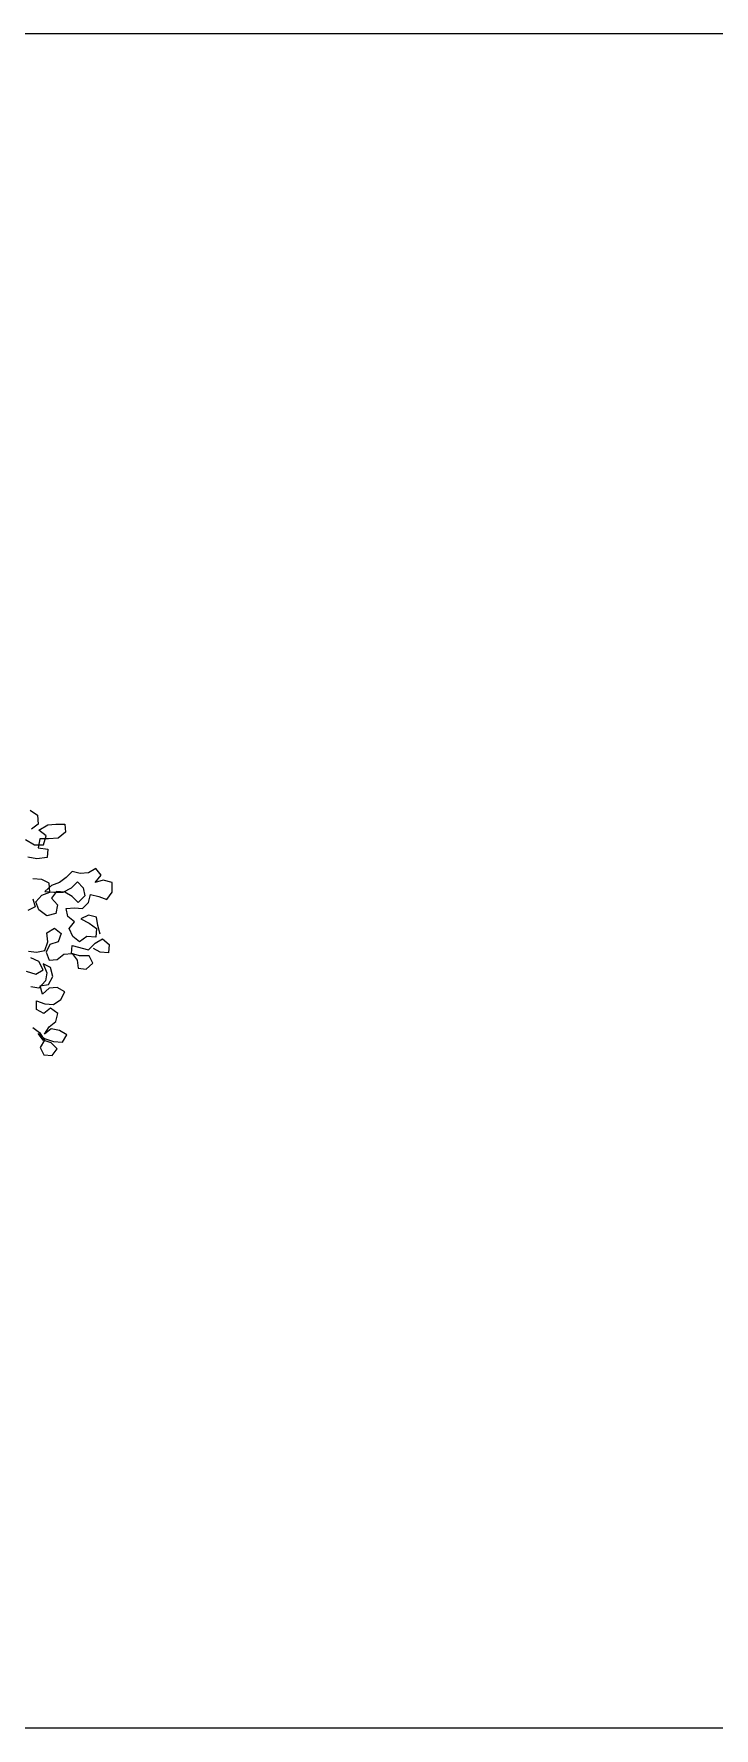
# Model space of a CAD drawing. Header units: millimetres. Extents: x 684983 to 685377, y 990360 to 990509.
# Drawn here: x 685296.697 to 685297.402, y 990363.797 to 990365.553 of the extents above; entities that cross this region are included whole.
import ezdxf

# ---------------------------------------------------------------- set-up
doc = ezdxf.new("R2010")
doc.units = ezdxf.units.MM
doc.layers.add('JACK  FRUIT TREE', color=7, linetype='Continuous')
doc.layers.add('TITLE', color=6, linetype='Continuous')

# ---------------------------------------------------------------- blocks, each defined once
blk = doc.blocks.new('JT')
at = {"color": 3}
for p, q in [((0.6919, 1.1606, 157.7266), (0.7039, 1.1522, 157.7266)), ((0.7039, 1.1522, 157.7266), (0.7051, 1.1379, 157.7266)), ((0.7051, 1.1379, 157.7266), (0.6943, 1.1295, 157.7266)), ((0.7063, 1.1283, 157.7266), (0.7206, 1.1367, 157.7266)), ((0.7182, 1.1187, 157.7266), (0.7063, 1.1283, 157.7266)), ((0.7206, 1.1367, 157.7266), (0.7338, 1.1379, 157.7266)), ((0.7338, 1.1379, 157.7266), (0.7482, 1.1379, 157.7266)), ((0.7493, 1.1247, 157.7266), (0.7374, 1.1151, 157.7266)), ((0.7482, 1.1379, 157.7266), (0.7493, 1.1247, 157.7266)), ((0.6847, 1.1128, 157.7266), (0.6991, 1.1044, 157.7266)), ((0.6991, 1.1044, 157.7266), (0.7134, 1.1044, 157.7266)), ((0.7075, 1.114, 157.7266), (0.705, 1.0996, 157.7266)), ((0.705, 1.0996, 157.7266), (0.7206, 1.0972, 157.7266)), ((0.7218, 1.1139, 157.7266), (0.7075, 1.114, 157.7266)), ((0.7134, 1.1044, 157.7266), (0.7182, 1.1187, 157.7266)), ((0.7206, 1.0972, 157.7266), (0.7194, 1.084, 157.7266)), ((0.7374, 1.1151, 157.7266), (0.7218, 1.1139, 157.7266)), ((0.7026, 1.0817, 157.7266), (0.6883, 1.0841, 157.7266)), ((0.7194, 1.084, 157.7266), (0.7026, 1.0817, 157.7266)), ((0.711, 1.0482, 157.7266), (0.6966, 1.0494, 157.7266)), ((0.7229, 1.0422, 157.7266), (0.711, 1.0482, 157.7266)), ((0.7241, 1.0278, 157.7266), (0.7229, 1.0422, 157.7266)), ((0.7397, 1.0433, 157.7266), (0.7265, 1.0386, 157.7266)), ((0.7505, 1.0517, 157.7266), (0.7397, 1.0433, 157.7266)), ((0.76, 1.0613, 157.7266), (0.7505, 1.0517, 157.7266)), ((0.7588, 1.0349, 157.7266), (0.7684, 1.0445, 157.7266)), ((0.7732, 1.0577, 157.7266), (0.76, 1.0613, 157.7266)), ((0.7684, 1.0445, 157.7266), (0.778, 1.0349, 157.7266)), ((0.7864, 1.0589, 157.7266), (0.7732, 1.0577, 157.7266)), ((0.7983, 1.066, 157.7266), (0.7864, 1.0589, 157.7266)), ((0.7971, 1.0433, 157.7266), (0.8067, 1.0552, 157.7266)), ((0.8103, 1.0469, 157.7266), (0.7971, 1.0433, 157.7266)), ((0.8067, 1.0552, 157.7266), (0.7983, 1.066, 157.7266)), ((0.8246, 1.0433, 157.7266), (0.8103, 1.0469, 157.7266)), ((0.8246, 1.0277, 157.7266), (0.8246, 1.0433, 157.7266)), ((0.6966, 1.0171, 157.7266), (0.7002, 1.0039, 157.7266)), ((0.7014, 1.0123, 157.7266), (0.711, 1.023, 157.7266)), ((0.711, 1.023, 157.7266), (0.7241, 1.0278, 157.7266)), ((0.7265, 1.0386, 157.7266), (0.7157, 1.029, 157.7266)), ((0.7157, 1.029, 157.7266), (0.7301, 1.0278, 157.7266)), ((0.7349, 1.029, 157.7266), (0.7265, 1.0182, 157.7266)), ((0.7265, 1.0182, 157.7266), (0.7361, 1.0074, 157.7266)), ((0.7301, 1.0278, 157.7266), (0.7457, 1.0278, 157.7266)), ((0.7481, 1.0278, 157.7266), (0.7349, 1.029, 157.7266)), ((0.7457, 1.0278, 157.7266), (0.7588, 1.0349, 157.7266)), ((0.76, 1.0206, 157.7266), (0.7481, 1.0278, 157.7266)), ((0.7696, 1.011, 157.7266), (0.76, 1.0206, 157.7266)), ((0.7803, 1.0218, 157.7266), (0.7696, 1.011, 157.7266)), ((0.778, 1.0349, 157.7266), (0.7803, 1.0218, 157.7266)), ((0.7863, 1.011, 157.7266), (0.7899, 1.0241, 157.7266)), ((0.7899, 1.0241, 157.7266), (0.8031, 1.0205, 157.7266)), ((0.8031, 1.0205, 157.7266), (0.8162, 1.0158, 157.7266)), ((0.8162, 1.0158, 157.7266), (0.8246, 1.0277, 157.7266)), ((0.7002, 1.0039, 157.7266), (0.6882, 0.9979, 157.7266)), ((0.7061, 0.9991, 157.7266), (0.7014, 1.0123, 157.7266)), ((0.7193, 0.9895, 157.7266), (0.7061, 0.9991, 157.7266)), ((0.7337, 0.9931, 157.7266), (0.7193, 0.9895, 157.7266)), ((0.7361, 1.0074, 157.7266), (0.7337, 0.9931, 157.7266)), ((0.7504, 1.0015, 157.7266), (0.7636, 1.0026, 157.7266)), ((0.7528, 0.9883, 157.7266), (0.7504, 1.0015, 157.7266)), ((0.7636, 0.9799, 157.7266), (0.7528, 0.9883, 157.7266)), ((0.7636, 1.0026, 157.7266), (0.7767, 1.0014, 157.7266)), ((0.7863, 0.9907, 157.7266), (0.7743, 0.9847, 157.7266)), ((0.7767, 1.0014, 157.7266), (0.7863, 1.011, 157.7266)), ((0.7995, 0.9871, 157.7266), (0.7863, 0.9907, 157.7266)), ((0.8018, 0.9739, 157.7266), (0.7995, 0.9871, 157.7266)), ((0.7193, 0.962, 157.7266), (0.7312, 0.9692, 157.7266)), ((0.7205, 0.9476, 157.7266), (0.7193, 0.962, 157.7266)), ((0.7312, 0.9692, 157.7266), (0.742, 0.9608, 157.7266)), ((0.742, 0.9608, 157.7266), (0.7372, 0.9476, 157.7266)), ((0.7552, 0.9691, 157.7266), (0.7636, 0.9799, 157.7266)), ((0.7611, 0.956, 157.7266), (0.7552, 0.9691, 157.7266)), ((0.7743, 0.9847, 157.7266), (0.7875, 0.9775, 157.7266)), ((0.7875, 0.9775, 157.7266), (0.7994, 0.9691, 157.7266)), ((0.7994, 0.9691, 157.7266), (0.7982, 0.9547, 157.7266)), ((0.8054, 0.9595, 157.7266), (0.8018, 0.9739, 157.7266)), ((0.6893, 0.9321, 157.7266), (0.7025, 0.9309, 157.7266)), ((0.7025, 0.9309, 157.7266), (0.7157, 0.9333, 157.7266)), ((0.7157, 0.9333, 157.7266), (0.7205, 0.9476, 157.7266)), ((0.724, 0.9429, 157.7266), (0.7181, 0.9309, 157.7266)), ((0.7372, 0.9476, 157.7266), (0.724, 0.9429, 157.7266)), ((0.7587, 0.9285, 157.7266), (0.7599, 0.9416, 157.7266)), ((0.7599, 0.9416, 157.7266), (0.7863, 0.9344, 157.7266)), ((0.7719, 0.9476, 157.7266), (0.7611, 0.956, 157.7266)), ((0.7839, 0.956, 157.7266), (0.7719, 0.9476, 157.7266)), ((0.7982, 0.9547, 157.7266), (0.7839, 0.956, 157.7266)), ((0.7863, 0.9344, 157.7266), (0.797, 0.9452, 157.7266)), ((0.8054, 0.9308, 157.7266), (0.7946, 0.9368, 157.7266)), ((0.797, 0.9452, 157.7266), (0.809, 0.9523, 157.7266)), ((0.809, 0.9523, 157.7266), (0.8198, 0.9428, 157.7266)), ((0.8198, 0.9428, 157.7266), (0.8186, 0.9296, 157.7266)), ((0.7061, 0.9153, 157.7266), (0.6929, 0.9213, 157.7266)), ((0.7132, 0.9022, 157.7266), (0.7061, 0.9153, 157.7266)), ((0.7252, 0.9058, 157.7266), (0.7132, 0.9118, 157.7266)), ((0.7132, 0.9118, 157.7266), (0.7192, 0.8974, 157.7266)), ((0.7181, 0.9309, 157.7266), (0.7228, 0.9177, 157.7266)), ((0.7228, 0.9177, 157.7266), (0.736, 0.9189, 157.7266)), ((0.7288, 0.8914, 157.7266), (0.7252, 0.9058, 157.7266)), ((0.736, 0.9189, 157.7266), (0.7468, 0.9273, 157.7266)), ((0.7468, 0.9273, 157.7266), (0.7599, 0.9285, 157.7266)), ((0.7719, 0.9249, 157.7266), (0.7587, 0.9285, 157.7266)), ((0.7599, 0.9285, 157.7266), (0.7683, 0.9177, 157.7266)), ((0.7683, 0.9177, 157.7266), (0.7695, 0.9045, 157.7266)), ((0.7874, 0.9248, 157.7266), (0.7719, 0.9249, 157.7266)), ((0.7826, 0.9033, 157.7266), (0.7934, 0.9129, 157.7266)), ((0.7934, 0.9129, 157.7266), (0.7874, 0.9248, 157.7266)), ((0.8186, 0.9296, 157.7266), (0.8054, 0.9308, 157.7266)), ((0.6857, 0.8998, 157.7266), (0.7013, 0.895, 157.7266)), ((0.7013, 0.895, 157.7266), (0.7132, 0.9022, 157.7266)), ((0.7168, 0.8842, 157.7266), (0.706, 0.8723, 157.7266)), ((0.7084, 0.8759, 157.7266), (0.7216, 0.8782, 157.7266)), ((0.7192, 0.8974, 157.7266), (0.7168, 0.8842, 157.7266)), ((0.7216, 0.8782, 157.7266), (0.7288, 0.8914, 157.7266)), ((0.7695, 0.9045, 157.7266), (0.7826, 0.9033, 157.7266)), ((0.706, 0.8723, 157.7266), (0.6929, 0.8747, 157.7266)), ((0.7024, 0.8376, 157.7266), (0.7024, 0.8519, 157.7266)), ((0.7024, 0.8519, 157.7266), (0.7156, 0.8471, 157.7266)), ((0.712, 0.8627, 157.7266), (0.7084, 0.8759, 157.7266)), ((0.7228, 0.8723, 157.7266), (0.712, 0.8627, 157.7266)), ((0.7359, 0.8734, 157.7266), (0.7228, 0.8723, 157.7266)), ((0.7299, 0.8459, 157.7266), (0.7419, 0.8543, 157.7266)), ((0.7479, 0.8663, 157.7266), (0.7359, 0.8734, 157.7266)), ((0.7419, 0.8543, 157.7266), (0.7479, 0.8663, 157.7266)), ((0.7144, 0.8316, 157.7266), (0.7024, 0.8376, 157.7266)), ((0.7251, 0.84, 157.7266), (0.7144, 0.8316, 157.7266)), ((0.7156, 0.8471, 157.7266), (0.7299, 0.8459, 157.7266)), ((0.7371, 0.8316, 157.7266), (0.7251, 0.84, 157.7266)), ((0.7335, 0.8184, 157.7266), (0.7371, 0.8316, 157.7266)), ((0.6964, 0.8089, 157.7266), (0.7072, 0.8005, 157.7266)), ((0.7131, 0.7885, 157.7266), (0.7048, 0.7993, 157.7266)), ((0.7048, 0.7993, 157.7266), (0.7155, 0.7909, 157.7266)), ((0.7072, 0.8005, 157.7266), (0.7155, 0.7885, 157.7266)), ((0.7155, 0.7981, 157.7266), (0.7227, 0.81, 157.7266)), ((0.7263, 0.8065, 157.7266), (0.7155, 0.7981, 157.7266)), ((0.7227, 0.81, 157.7266), (0.7335, 0.8184, 157.7266)), ((0.7395, 0.804, 157.7266), (0.7263, 0.8065, 157.7266)), ((0.7514, 0.7969, 157.7266), (0.7395, 0.804, 157.7266)), ((0.7442, 0.7849, 157.7266), (0.7514, 0.7969, 157.7266)), ((0.7155, 0.7885, 157.7266), (0.7083, 0.7766, 157.7266)), ((0.7083, 0.7766, 157.7266), (0.7143, 0.7646, 157.7266)), ((0.7263, 0.7837, 157.7266), (0.7131, 0.7885, 157.7266)), ((0.7155, 0.7909, 157.7266), (0.7299, 0.7861, 157.7266)), ((0.7359, 0.7741, 157.7266), (0.7263, 0.7837, 157.7266)), ((0.7275, 0.7634, 157.7266), (0.7359, 0.7741, 157.7266)), ((0.7299, 0.7861, 157.7266), (0.7442, 0.7849, 157.7266)), ((0.7143, 0.7646, 157.7266), (0.7275, 0.7634, 157.7266))]:
    blk.add_line(p, q, dxfattribs=at)

msp = doc.modelspace()

# ---------------------------------------------------------------- linework, layer by layer
at = {"layer": 'TITLE', "color": 8}
for p, q in [((685306.4678, 990365.5531), (685274.2671, 990365.5531)), ((685306.4678, 990363.7971), (685274.2671, 990363.7971))]:
    msp.add_line(p, q, dxfattribs=at)

# ---------------------------------------------------------------- block references
at = {"layer": 'JACK  FRUIT TREE', "xscale": 0.6405624211285185, "yscale": 0.6405624211285185, "zscale": 0.6405624211285185}
msp.add_blockref('JT', (685296.2494, 990364.0052, -101.0338), dxfattribs=at)

doc.saveas('drawing.dxf')
